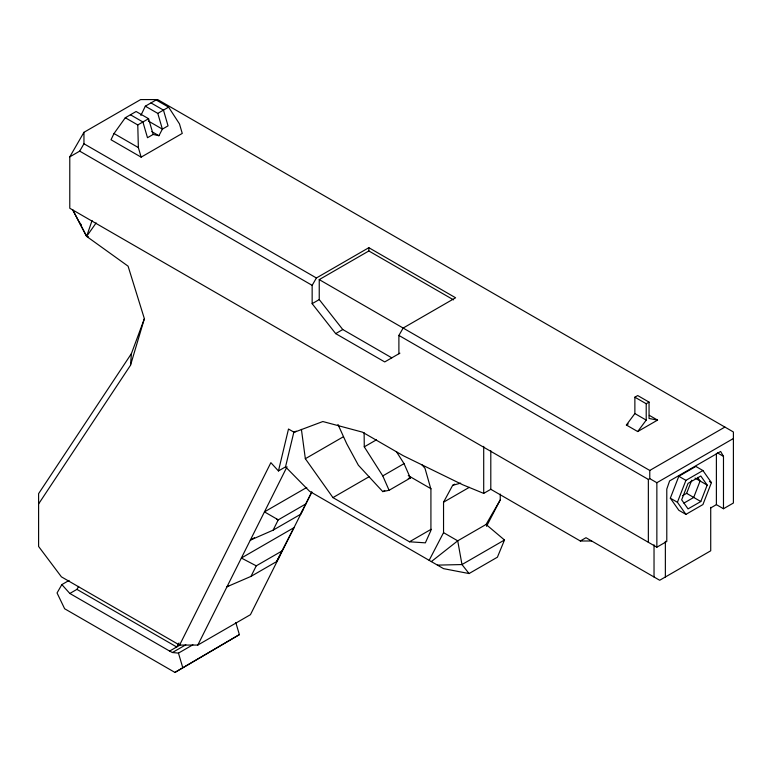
<?xml version="1.0" encoding="UTF-8"?>
<svg xmlns="http://www.w3.org/2000/svg" width="772" height="772" viewBox="0 0 772 772"><rect width="100%" height="100%" fill="white"/><g stroke="black" fill="none" stroke-linecap="round" stroke-linejoin="round"><path stroke-width="1.16" d="M38.6 503.942L130.516 365.262L131.404 353.634L144.374 318.701L128.084 266.166L86.628 236.386L72.848 210.09L86.628 236.386L88.529 236.821M131.404 353.634L38.6 493.646L38.6 546.46L61.413 576.848L179.596 645.083L270.875 462.669L278.451 470.959L288.496 429.029L294.161 432.301L322.841 421.531L362.425 432.137L403.245 455.712L462.689 484.748L483.706 493.385L490.799 489.294L580.322 540.989L591.661 540.989M278.451 470.959L285.534 466.867L293.9 431.924M130.516 365.262L144.374 318.701M92.071 220.502L86.628 236.386L96.153 222.915M670.328 498.181L678.829 476.266L695.842 466.442L702.925 470.534L711.427 482.635L702.925 504.56L685.922 514.374L678.829 510.282L670.328 498.181L677.411 502.273L685.922 514.374M677.411 502.273L685.922 480.358L702.925 470.534M682.699 495.614L686.626 493.347L691.731 480.194M700.802 501.53L707.181 485.096L700.802 476.015L688.045 483.378L681.666 499.822L688.045 508.893L700.802 501.53L686.626 493.347M431.336 561.601L457.719 540.825L486.07 524.458L504.492 540.004L497.409 557.191L469.058 573.557L443.543 568.646L309.572 491.301L285.534 466.867M150.984 102.917L163.461 110.116L168.045 125.855L162.371 129.127L158.916 135.718L153.165 134.444L148.581 118.705L136.104 111.506L125.296 117.749L114.005 133.527L111.014 139.751L141.141 157.15L182.25 133.421L179.461 123.858L168.595 107.144L156.127 99.945L145.319 106.189L140.89 115.414M179.596 645.083L197.815 645.064L287.03 466.77M254.442 537.766L250.311 540.149L273.095 530.171L278.258 519.846L305.741 503.981L311.685 492.198M229.052 585.581L226.987 586.768L250.987 576.385L256.256 565.837L281.877 551.054L293.987 527.652L241.366 558.031L256.256 565.837M250.987 576.385L276.598 561.591L281.877 551.054M273.095 530.171L300.569 514.306L305.741 503.981M311.849 491.967L250.437 614.686L197.815 645.064M429.155 560.337L443.543 532.641L443.543 502.205L452.672 485.327L454.737 484.14M486.524 526.311L500.246 499.909L500.246 494.061M300.569 514.306L302.942 509.761M178.998 642.989L176.711 646.984L76.93 589.374L69.837 593.465L61.856 584.597L69.075 580.428M61.856 584.597L57.051 592.944L64.645 608.751L174.926 672.422L239.378 634.623L235.798 622.579M76.93 589.374L78.647 586.382M723.48 508.738L723.48 456.368L720.643 451.456L669.613 480.917L666.786 489.101L666.786 541.471L656.856 547.203L69.779 208.257L69.779 156.861L83.955 132.311L140.649 99.578L157.652 99.578L733.4 431.982L733.4 503.016L723.48 508.738L716.387 504.647L710.722 507.928M69.779 156.861L79.699 151.129L83.955 143.766L83.955 132.311M399.906 353.171L384.726 361.933L335.685 333.62L312.149 303.666L312.149 285.341L316.404 277.978L368.842 247.696L455.596 297.78L403.148 328.052L398.892 335.424L398.892 353.75M276.598 561.591L279.609 556.39M486.07 524.458L500.246 499.909M626.372 425.015L634.873 413.56L634.873 397.194L637.711 395.553L649.049 402.106L649.049 418.472L657.551 420.103L637.711 431.558L626.372 425.015L628.254 423.925M637.711 431.558L646.212 420.103L646.212 403.737L634.873 397.194M174.926 672.422L239.378 634.623M125.296 117.749L137.773 124.948L148.581 118.705M145.319 106.189L157.787 113.388L168.595 107.144M153.165 134.444L147.491 137.715L142.907 121.976L130.439 114.777M391.809 357.841L342.768 329.528L319.241 299.575L319.241 279.609L368.842 250.968L453.531 299.854M312.149 303.666L319.241 299.575M335.685 333.62L342.768 329.528M294.161 432.301L296.187 431.133M421.898 464.773L424.986 468.286L430.921 489.226L430.921 530.47L425.362 542.841L409.488 541.79L332.944 497.602L305.345 458.722L343.482 436.701M396.383 451.61L404.036 463.634L410.357 478.013L389.098 490.288L382.777 475.909L364.278 446.843L376.427 439.837M306.764 487.45L264.458 511.875L278.258 519.846L276.492 519.189M332.944 497.602L369.026 476.768M382.777 475.909L404.036 463.634M337.972 424.455L346.705 443.726L358.362 465.207L382.777 491.61L384.794 490.442M69.837 593.465L169.628 651.076L179.818 645.18M169.628 651.076L172.426 652.523L185.83 644.784M172.426 652.523L178.457 653.122L192.884 644.784M443.543 502.205L469.318 487.325M646.212 403.737L649.049 402.106M409.488 541.79L431.133 529.293M504.492 540.004L461.974 564.554L437.444 565.123M319.241 279.609L649.773 470.447L724.898 427.07M398.892 335.424L648.355 479.441L649.773 478.63L649.773 470.447M649.773 478.63L656.856 482.722L733.4 438.525M580.322 540.989L585.987 537.708L659.693 580.264L710.722 550.803L710.722 507.329M683.905 503.103L693.71 497.438L700.088 481.004L697.541 477.366M452.672 485.327L460.652 483.147M408.253 478.457L410.357 478.013M382.777 491.61L389.098 490.288M148.33 121.021L162.371 129.127L157.787 113.388M717.4 452.865L723.48 456.368M649.3 415.346L657.551 420.103M151.804 131.616L158.916 135.718M634.873 413.56L646.212 420.103M114.005 133.527L138.362 147.587L141.141 157.15M709.41 481.467L711.427 482.635M695.032 478.08L707.181 485.096M678.829 476.266L685.922 480.358M83.955 143.766L316.404 277.978M79.699 151.129L312.149 285.341M408.263 475.62L431.017 488.753M443.543 532.641L457.719 540.825L461.974 564.554L469.058 573.557M79.931 223.021L81.33 224.922M178.457 653.122L182.684 667.355M301.408 429.386L305.345 458.722M137.773 124.948L138.362 147.587M364.123 432.716L364.278 446.843M716.387 453.463L716.387 504.647M665.367 541.259L665.367 576.993M656.856 482.722L656.856 547.203M654.029 544.829L654.029 576.993M648.355 479.441L648.355 542.291M490.799 450.723L490.799 489.294M483.706 446.37L483.706 493.385M368.842 247.696L368.842 250.968"/></g></svg>
